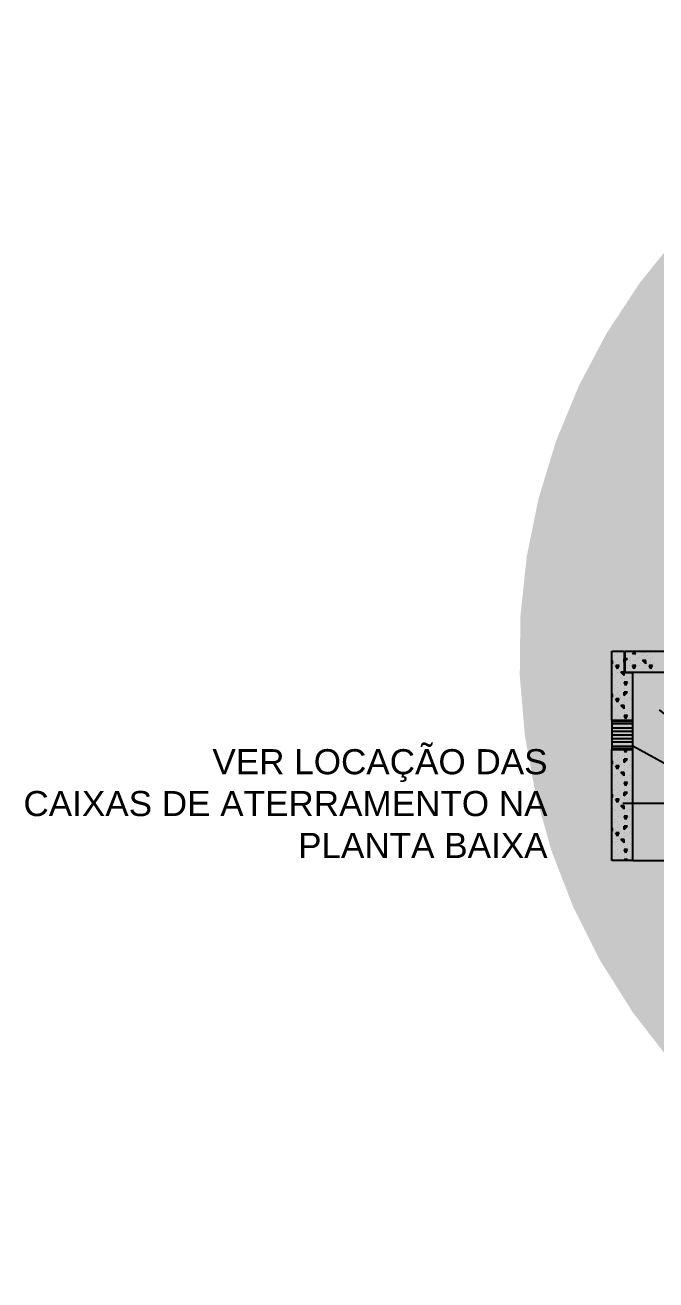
# Model space of a CAD drawing. Header units: inches. Extents: x -3 to 923, y -103 to 154.
# Drawn here: x 614.503 to 615.257, y 55.736 to 57.235 of the extents above; entities that cross this region are included whole.
import ezdxf

# ---------------------------------------------------------------- set-up
doc = ezdxf.new("R2010")
doc.units = ezdxf.units.IN
doc.header["$LTSCALE"] = 10
doc.header["$MEASUREMENT"] = 0
doc.layers.add('Cota', color=7, linetype='Continuous', lineweight=25)
for name, color, linetype in [('Cotas', 1, 'Continuous'), ('DIMENSIONAMENTO', 5, 'Continuous'), ('T2', 4, 'Continuous')]:
    doc.layers.add(name, color=color, linetype=linetype)
doc.styles.add('Arial', font='arial.ttf')
doc.dimstyles.get("Standard").update_dxf_attribs({"dimtxt": 0.18, "dimasz": 0.18, "dimexe": 0.18, "dimexo": 0.0625, "dimgap": 0.09, "dimtad": 0, "dimtih": 1, "dimtoh": 1, "dimdec": 4, "dimzin": 0, "dimdsep": 46, "dimtxsty": 'Standard', "dimcen": 0.09, "dimadec": 0, "dimazin": 0, "dimtfac": 1, "dimtdec": 4, "dimtofl": 0, "dimtmove": 0, "dimatfit": 3, "dimfxl": 0, "dimtolj": 1, "dimtzin": 0, "dimarcsym": 0})

# ---------------------------------------------------------------- blocks, each defined once
blk = doc.blocks.new('DOT')
at = {"layer": 'T2', "color": 0, "linetype": 'ByBlock'}
blk.add_line((-0.5, 0), (-1, 0), dxfattribs=at)
at = {"layer": 'T2', "color": 0, "linetype": 'ByBlock', "const_width": 0.5}
blk.add_lwpolyline([(-0.25, 0, 1), (0.25, 0, 1)], format="xyb", close=True, dxfattribs=at)

msp = doc.modelspace()

# ---------------------------------------------------------------- linework, layer by layer
at = {"layer": 'Cotas', "color": 6, "linetype": 'Continuous'}
for p, q in [((615.2047, 56.487), (615.2197, 56.487)), ((615.2047, 56.4045), (615.2047, 56.487)), ((615.2197, 56.461), (615.2197, 56.487)), ((615.2207, 56.487), (615.2887, 56.487)), ((615.2207, 56.462), (615.2207, 56.487)), ((615.2207, 56.462), (615.2874, 56.462)), ((615.2297, 56.461), (615.2197, 56.461)), ((615.2297, 56.4045), (615.2297, 56.461)), ((615.2047, 56.237), (615.2047, 56.3695)), ((615.2297, 56.237), (615.2297, 56.3695)), ((615.2297, 56.237), (615.2047, 56.237))]:
    msp.add_line(p, q, dxfattribs=at)
at = {"layer": 'Cotas', "color": 4, "linetype": 'Continuous'}
for p, q in [((615.2073, 56.482), (615.2073, 56.482)), ((615.2093, 56.486), (615.2093, 56.486)), ((615.2113, 56.484), (615.2113, 56.484)), ((615.2113, 56.478), (615.2113, 56.478)), ((615.2133, 56.48), (615.2133, 56.48)), ((615.2193, 56.482), (615.2193, 56.482)), ((615.2197, 56.478), (615.2193, 56.478)), ((615.2193, 56.474), (615.2193, 56.478)), ((615.2207, 56.4754), (615.2233, 56.478)), ((615.2233, 56.478), (615.2207, 56.478)), ((615.2213, 56.486), (615.2208, 56.487)), ((615.2213, 56.486), (615.2218, 56.487)), ((615.2233, 56.484), (615.2233, 56.484)), ((615.2273, 56.48), (615.2273, 56.48)), ((615.2293, 56.484), (615.2313, 56.486)), ((615.2333, 56.484), (615.2293, 56.484)), ((615.2333, 56.484), (615.2313, 56.486)), ((615.2333, 56.482), (615.2333, 56.482)), ((615.2353, 56.478), (615.2353, 56.478)), ((615.2373, 56.48), (615.2373, 56.48)), ((615.2413, 56.486), (615.2408, 56.487)), ((615.2413, 56.486), (615.2418, 56.487)), ((615.2413, 56.482), (615.2413, 56.482)), ((615.2433, 56.484), (615.2433, 56.484)), ((615.2433, 56.48), (615.2433, 56.48)), ((615.2473, 56.482), (615.2473, 56.482)), ((615.2493, 56.486), (615.2493, 56.486)), ((615.2513, 56.484), (615.2513, 56.484)), ((615.2513, 56.478), (615.2513, 56.478)), ((615.2533, 56.48), (615.2533, 56.48)), ((615.2053, 56.476), (615.2047, 56.476)), ((615.2053, 56.472), (615.2047, 56.4726)), ((615.2053, 56.472), (615.2053, 56.476)), ((615.2053, 56.466), (615.2053, 56.466)), ((615.2073, 56.47), (615.2073, 56.47)), ((615.2093, 56.474), (615.2093, 56.474)), ((615.2113, 56.466), (615.2093, 56.47)), ((615.2113, 56.47), (615.2093, 56.47)), ((615.2113, 56.476), (615.2113, 56.476)), ((615.2113, 56.466), (615.2133, 56.47)), ((615.2133, 56.47), (615.2113, 56.47)), ((615.2113, 56.462), (615.2113, 56.462)), ((615.2133, 56.474), (615.2133, 56.474)), ((615.2133, 56.464), (615.2133, 56.464)), ((615.2153, 56.472), (615.2153, 56.472)), ((615.2193, 56.458), (615.2153, 56.462)), ((615.2193, 56.462), (615.2153, 56.462)), ((615.2193, 56.474), (615.2197, 56.4744)), ((615.2193, 56.47), (615.2193, 56.47)), ((615.2193, 56.466), (615.2193, 56.466)), ((615.2193, 56.458), (615.2193, 56.462)), ((615.2233, 56.468), (615.2233, 56.468)), ((615.2253, 56.476), (615.2253, 56.476)), ((615.2253, 56.47), (615.2253, 56.47)), ((615.2273, 56.472), (615.2273, 56.472)), ((615.2313, 56.466), (615.2293, 56.47)), ((615.2333, 56.47), (615.2293, 56.47)), ((615.2293, 56.466), (615.2293, 56.466)), ((615.2313, 56.476), (615.2313, 56.476)), ((615.2313, 56.466), (615.2333, 56.47)), ((615.2333, 56.466), (615.2333, 56.466)), ((615.2373, 56.47), (615.2373, 56.47)), ((615.2393, 56.472), (615.2393, 56.472)), ((615.2453, 56.472), (615.2413, 56.476)), ((615.2453, 56.476), (615.2413, 56.476)), ((615.2413, 56.466), (615.2413, 56.466)), ((615.2433, 56.47), (615.2433, 56.47)), ((615.2453, 56.472), (615.2453, 56.476)), ((615.2453, 56.466), (615.2453, 56.466)), ((615.2473, 56.47), (615.2473, 56.47)), ((615.2493, 56.474), (615.2493, 56.474)), ((615.2513, 56.466), (615.2493, 56.47)), ((615.2513, 56.47), (615.2493, 56.47)), ((615.2513, 56.476), (615.2513, 56.476)), ((615.2513, 56.466), (615.2533, 56.47)), ((615.2533, 56.47), (615.2513, 56.47)), ((615.2533, 56.474), (615.2533, 56.474)), ((615.2533, 56.464), (615.2533, 56.464)), ((615.2553, 56.472), (615.2553, 56.472)), ((615.2047, 56.4594), (615.2053, 56.46)), ((615.2053, 56.46), (615.2047, 56.46)), ((615.2053, 56.452), (615.2053, 56.452)), ((615.2073, 56.456), (615.2073, 56.456)), ((615.2093, 56.458), (615.2093, 56.458)), ((615.2113, 56.46), (615.2113, 56.46)), ((615.2113, 56.45), (615.2113, 56.45)), ((615.2153, 56.456), (615.2153, 56.456)), ((615.2153, 56.448), (615.2153, 56.448)), ((615.2193, 56.454), (615.2193, 56.454)), ((615.2213, 56.446), (615.2193, 56.45)), ((615.2233, 56.45), (615.2193, 56.45)), ((615.2213, 56.446), (615.2233, 56.45)), ((615.2233, 56.456), (615.2233, 56.456)), ((615.2253, 56.458), (615.2253, 56.458)), ((615.2253, 56.448), (615.2253, 56.448)), ((615.2273, 56.456), (615.2273, 56.456)), ((615.2293, 56.46), (615.2293, 56.46)), ((615.2293, 56.45), (615.2293, 56.45)), ((615.2053, 56.436), (615.2047, 56.436)), ((615.2053, 56.432), (615.2047, 56.4326)), ((615.2053, 56.432), (615.2053, 56.436)), ((615.2073, 56.442), (615.2073, 56.442)), ((615.2093, 56.446), (615.2093, 56.446)), ((615.2093, 56.434), (615.2093, 56.434)), ((615.2113, 56.444), (615.2113, 56.444)), ((615.2113, 56.438), (615.2113, 56.438)), ((615.2113, 56.436), (615.2113, 56.436)), ((615.2133, 56.44), (615.2133, 56.44)), ((615.2133, 56.434), (615.2133, 56.434)), ((615.2153, 56.432), (615.2153, 56.432)), ((615.2193, 56.442), (615.2193, 56.442)), ((615.2193, 56.434), (615.2233, 56.438)), ((615.2233, 56.438), (615.2193, 56.438)), ((615.2193, 56.434), (615.2193, 56.438)), ((615.2233, 56.444), (615.2233, 56.444)), ((615.2253, 56.436), (615.2253, 56.436)), ((615.2273, 56.44), (615.2273, 56.44)), ((615.2273, 56.432), (615.2273, 56.432)), ((615.2293, 56.444), (615.2297, 56.4444)), ((615.2297, 56.444), (615.2293, 56.444)), ((615.2047, 56.4194), (615.2053, 56.42)), ((615.2053, 56.42), (615.2047, 56.42)), ((615.2053, 56.426), (615.2053, 56.426)), ((615.2073, 56.43), (615.2073, 56.43)), ((615.2113, 56.426), (615.2093, 56.43)), ((615.2113, 56.43), (615.2093, 56.43)), ((615.2093, 56.418), (615.2093, 56.418)), ((615.2113, 56.426), (615.2133, 56.43)), ((615.2133, 56.43), (615.2113, 56.43)), ((615.2113, 56.422), (615.2113, 56.422)), ((615.2113, 56.42), (615.2113, 56.42)), ((615.2133, 56.424), (615.2133, 56.424)), ((615.2193, 56.418), (615.2153, 56.422)), ((615.2193, 56.422), (615.2153, 56.422)), ((615.2193, 56.43), (615.2193, 56.43)), ((615.2193, 56.426), (615.2193, 56.426)), ((615.2193, 56.418), (615.2193, 56.422)), ((615.2233, 56.428), (615.2233, 56.428)), ((615.2253, 56.43), (615.2253, 56.43)), ((615.2253, 56.418), (615.2253, 56.418)), ((615.2297, 56.4292), (615.2293, 56.43)), ((615.2297, 56.43), (615.2293, 56.43)), ((615.2293, 56.426), (615.2293, 56.426)), ((615.2293, 56.42), (615.2293, 56.42)), ((615.2047, 56.4045), (615.2047, 56.3695)), ((615.2047, 56.4045), (615.2297, 56.4045)), ((615.2047, 56.4045), (615.2297, 56.4045)), ((615.2047, 56.4045), (615.2297, 56.4045)), ((615.2047, 56.4035), (615.2297, 56.4035)), ((615.2053, 56.412), (615.2053, 56.412)), ((615.2073, 56.416), (615.2073, 56.416)), ((615.2093, 56.406), (615.2093, 56.406)), ((615.2113, 56.41), (615.2113, 56.41)), ((615.2153, 56.416), (615.2153, 56.416)), ((615.2153, 56.408), (615.2153, 56.408)), ((615.2193, 56.414), (615.2193, 56.414)), ((615.2213, 56.406), (615.2193, 56.41)), ((615.2233, 56.41), (615.2193, 56.41)), ((615.2213, 56.406), (615.2233, 56.41)), ((615.2233, 56.416), (615.2233, 56.416)), ((615.2253, 56.408), (615.2253, 56.408)), ((615.2273, 56.416), (615.2273, 56.416)), ((615.2293, 56.41), (615.2293, 56.41)), ((615.2297, 56.3695), (615.2297, 56.4045)), ((615.2047, 56.4005), (615.2297, 56.4005)), ((615.2047, 56.3955), (615.2297, 56.3955)), ((615.2047, 56.3915), (615.2297, 56.3915)), ((615.2047, 56.387), (615.2297, 56.387)), ((615.2047, 56.387), (615.2297, 56.387)), ((615.2047, 56.3825), (615.2297, 56.3825)), ((615.2047, 56.3785), (615.2297, 56.3785)), ((615.2047, 56.3735), (615.2297, 56.3735)), ((615.3297, 56.3189), (615.2297, 56.3734)), ((615.2047, 56.3705), (615.2297, 56.3705)), ((615.2047, 56.3695), (615.2297, 56.3695)), ((615.2047, 56.3695), (615.2297, 56.3695)), ((615.2073, 56.362), (615.2073, 56.362)), ((615.2093, 56.366), (615.2093, 56.366)), ((615.2113, 56.364), (615.2113, 56.364)), ((615.2113, 56.358), (615.2113, 56.358)), ((615.2133, 56.36), (615.2133, 56.36)), ((615.2153, 56.368), (615.2153, 56.368)), ((615.2193, 56.362), (615.2193, 56.362)), ((615.2193, 56.354), (615.2233, 56.358)), ((615.2233, 56.358), (615.2193, 56.358)), ((615.2193, 56.354), (615.2193, 56.358)), ((615.2213, 56.366), (615.2195, 56.3695)), ((615.2213, 56.366), (615.2231, 56.3695)), ((615.2233, 56.364), (615.2233, 56.364)), ((615.2253, 56.368), (615.2253, 56.368)), ((615.2273, 56.36), (615.2273, 56.36)), ((615.2293, 56.364), (615.2297, 56.3644)), ((615.2297, 56.364), (615.2293, 56.364)), ((615.2053, 56.356), (615.2047, 56.356)), ((615.2053, 56.352), (615.2047, 56.3526)), ((615.2053, 56.352), (615.2053, 56.356)), ((615.2053, 56.346), (615.2053, 56.346)), ((615.2073, 56.35), (615.2073, 56.35)), ((615.2093, 56.354), (615.2093, 56.354)), ((615.2113, 56.346), (615.2093, 56.35)), ((615.2113, 56.35), (615.2093, 56.35)), ((615.2113, 56.356), (615.2113, 56.356)), ((615.2113, 56.346), (615.2133, 56.35)), ((615.2133, 56.35), (615.2113, 56.35)), ((615.2113, 56.342), (615.2113, 56.342)), ((615.2133, 56.354), (615.2133, 56.354)), ((615.2133, 56.344), (615.2133, 56.344)), ((615.2153, 56.352), (615.2153, 56.352)), ((615.2193, 56.338), (615.2153, 56.342)), ((615.2193, 56.342), (615.2153, 56.342)), ((615.2193, 56.35), (615.2193, 56.35)), ((615.2193, 56.346), (615.2193, 56.346)), ((615.2193, 56.338), (615.2193, 56.342)), ((615.2233, 56.348), (615.2233, 56.348)), ((615.2253, 56.356), (615.2253, 56.356)), ((615.2253, 56.35), (615.2253, 56.35)), ((615.2273, 56.352), (615.2273, 56.352)), ((615.2297, 56.3492), (615.2293, 56.35)), ((615.2297, 56.35), (615.2293, 56.35)), ((615.2293, 56.346), (615.2293, 56.346)), ((615.2047, 56.3394), (615.2053, 56.34)), ((615.2053, 56.34), (615.2047, 56.34)), ((615.2053, 56.332), (615.2053, 56.332)), ((615.2073, 56.336), (615.2073, 56.336)), ((615.2093, 56.338), (615.2093, 56.338)), ((615.2113, 56.34), (615.2113, 56.34)), ((615.2113, 56.33), (615.2113, 56.33)), ((615.2153, 56.336), (615.2153, 56.336)), ((615.2153, 56.328), (615.2153, 56.328)), ((615.2193, 56.334), (615.2193, 56.334)), ((615.2213, 56.326), (615.2193, 56.33)), ((615.2233, 56.33), (615.2193, 56.33)), ((615.2213, 56.326), (615.2233, 56.33)), ((615.2233, 56.336), (615.2233, 56.336)), ((615.2253, 56.338), (615.2253, 56.338)), ((615.2253, 56.328), (615.2253, 56.328)), ((615.2273, 56.336), (615.2273, 56.336)), ((615.2293, 56.34), (615.2293, 56.34)), ((615.2293, 56.33), (615.2293, 56.33)), ((615.2053, 56.316), (615.2047, 56.316)), ((615.2053, 56.312), (615.2047, 56.3126)), ((615.2053, 56.312), (615.2053, 56.316)), ((615.2073, 56.322), (615.2073, 56.322)), ((615.2093, 56.326), (615.2093, 56.326)), ((615.2093, 56.314), (615.2093, 56.314)), ((615.2113, 56.324), (615.2113, 56.324)), ((615.2113, 56.318), (615.2113, 56.318)), ((615.2113, 56.316), (615.2113, 56.316)), ((615.2133, 56.32), (615.2133, 56.32)), ((615.2133, 56.314), (615.2133, 56.314)), ((615.2153, 56.312), (615.2153, 56.312)), ((615.2193, 56.322), (615.2193, 56.322)), ((615.2193, 56.314), (615.2233, 56.318)), ((615.2233, 56.318), (615.2193, 56.318)), ((615.2193, 56.314), (615.2193, 56.318)), ((615.2233, 56.324), (615.2233, 56.324)), ((615.2253, 56.316), (615.2253, 56.316)), ((615.2273, 56.32), (615.2273, 56.32)), ((615.2273, 56.312), (615.2273, 56.312)), ((615.2293, 56.324), (615.2297, 56.3244)), ((615.2297, 56.324), (615.2293, 56.324)), ((615.2047, 56.2994), (615.2053, 56.3)), ((615.2053, 56.3), (615.2047, 56.3)), ((615.2053, 56.306), (615.2053, 56.306)), ((615.2073, 56.31), (615.2073, 56.31)), ((615.2113, 56.306), (615.2093, 56.31)), ((615.2113, 56.31), (615.2093, 56.31)), ((615.2093, 56.298), (615.2093, 56.298)), ((615.2113, 56.306), (615.2133, 56.31)), ((615.2133, 56.31), (615.2113, 56.31)), ((615.2113, 56.302), (615.2113, 56.302)), ((615.2113, 56.3), (615.2113, 56.3)), ((615.2133, 56.304), (615.2133, 56.304)), ((615.2193, 56.298), (615.2153, 56.302)), ((615.2193, 56.302), (615.2153, 56.302)), ((615.2193, 56.31), (615.2193, 56.31)), ((615.2193, 56.306), (615.2193, 56.306)), ((615.2193, 56.298), (615.2193, 56.302)), ((615.2233, 56.308), (615.2233, 56.308)), ((615.2253, 56.31), (615.2253, 56.31)), ((615.2253, 56.298), (615.2253, 56.298)), ((615.2297, 56.3092), (615.2293, 56.31)), ((615.2297, 56.31), (615.2293, 56.31)), ((615.2293, 56.306), (615.2293, 56.306)), ((615.2293, 56.3), (615.2293, 56.3)), ((615.2053, 56.292), (615.2053, 56.292)), ((615.2073, 56.296), (615.2073, 56.296)), ((615.2073, 56.282), (615.2073, 56.282)), ((615.2093, 56.286), (615.2093, 56.286)), ((615.2113, 56.29), (615.2113, 56.29)), ((615.2113, 56.284), (615.2113, 56.284)), ((615.2153, 56.296), (615.2153, 56.296)), ((615.2153, 56.288), (615.2153, 56.288)), ((615.2193, 56.294), (615.2193, 56.294)), ((615.2213, 56.286), (615.2193, 56.29)), ((615.2233, 56.29), (615.2193, 56.29)), ((615.2193, 56.282), (615.2193, 56.282)), ((615.2213, 56.286), (615.2233, 56.29)), ((615.2233, 56.296), (615.2233, 56.296)), ((615.2233, 56.284), (615.2233, 56.284)), ((615.2253, 56.288), (615.2253, 56.288)), ((615.2273, 56.296), (615.2273, 56.296)), ((615.2293, 56.29), (615.2293, 56.29)), ((615.2293, 56.284), (615.2297, 56.2844)), ((615.2297, 56.284), (615.2293, 56.284)), ((615.2053, 56.276), (615.2047, 56.276)), ((615.2053, 56.272), (615.2047, 56.2726)), ((615.2053, 56.272), (615.2053, 56.276)), ((615.2073, 56.27), (615.2073, 56.27)), ((615.2093, 56.274), (615.2093, 56.274)), ((615.2113, 56.266), (615.2093, 56.27)), ((615.2113, 56.27), (615.2093, 56.27)), ((615.2113, 56.278), (615.2113, 56.278)), ((615.2113, 56.276), (615.2113, 56.276)), ((615.2113, 56.266), (615.2133, 56.27)), ((615.2133, 56.27), (615.2113, 56.27)), ((615.2133, 56.28), (615.2133, 56.28)), ((615.2133, 56.274), (615.2133, 56.274)), ((615.2153, 56.272), (615.2153, 56.272)), ((615.2193, 56.274), (615.2233, 56.278)), ((615.2233, 56.278), (615.2193, 56.278)), ((615.2193, 56.274), (615.2193, 56.278)), ((615.2193, 56.27), (615.2193, 56.27)), ((615.2233, 56.268), (615.2233, 56.268)), ((615.2253, 56.276), (615.2253, 56.276)), ((615.2253, 56.27), (615.2253, 56.27)), ((615.2273, 56.28), (615.2273, 56.28)), ((615.2273, 56.272), (615.2273, 56.272)), ((615.2297, 56.2692), (615.2293, 56.27)), ((615.2297, 56.27), (615.2293, 56.27)), ((615.2047, 56.2594), (615.2053, 56.26)), ((615.2053, 56.26), (615.2047, 56.26)), ((615.2053, 56.266), (615.2053, 56.266)), ((615.2053, 56.252), (615.2053, 56.252)), ((615.2073, 56.256), (615.2073, 56.256)), ((615.2093, 56.258), (615.2093, 56.258)), ((615.2113, 56.262), (615.2113, 56.262)), ((615.2113, 56.26), (615.2113, 56.26)), ((615.2133, 56.264), (615.2133, 56.264)), ((615.2193, 56.258), (615.2153, 56.262)), ((615.2193, 56.262), (615.2153, 56.262)), ((615.2153, 56.256), (615.2153, 56.256)), ((615.2193, 56.266), (615.2193, 56.266)), ((615.2193, 56.258), (615.2193, 56.262)), ((615.2193, 56.254), (615.2193, 56.254)), ((615.2233, 56.256), (615.2233, 56.256)), ((615.2253, 56.258), (615.2253, 56.258)), ((615.2273, 56.256), (615.2273, 56.256)), ((615.2293, 56.266), (615.2293, 56.266)), ((615.2293, 56.26), (615.2293, 56.26)), ((615.2073, 56.242), (615.2073, 56.242)), ((615.2093, 56.246), (615.2093, 56.246)), ((615.2113, 56.25), (615.2113, 56.25)), ((615.2113, 56.244), (615.2113, 56.244)), ((615.2113, 56.238), (615.2113, 56.238)), ((615.2133, 56.24), (615.2133, 56.24)), ((615.2153, 56.248), (615.2153, 56.248)), ((615.2213, 56.246), (615.2193, 56.25)), ((615.2233, 56.25), (615.2193, 56.25)), ((615.2193, 56.242), (615.2193, 56.242)), ((615.2233, 56.238), (615.2193, 56.238)), ((615.2193, 56.237), (615.2193, 56.238)), ((615.2213, 56.246), (615.2233, 56.25)), ((615.2223, 56.237), (615.2233, 56.238)), ((615.2233, 56.244), (615.2233, 56.244)), ((615.2253, 56.248), (615.2253, 56.248)), ((615.2273, 56.24), (615.2273, 56.24)), ((615.2293, 56.25), (615.2293, 56.25)), ((615.2293, 56.244), (615.2297, 56.2444)), ((615.2297, 56.244), (615.2293, 56.244)), ((615.2297, 56.237), (615.4297, 56.237))]:
    msp.add_line(p, q, dxfattribs=at)

# ---------------------------------------------------------------- texts
at = {"layer": 'Cota', "color": 7, "insert": (615.1278, 56.3049), "char_height": 0.03, "attachment_point": 6, "style": 'Arial'}
msp.add_mtext('VER LOCAÇÃO DAS \\PCAIXAS DE ATERRAMENTO NA \\PPLANTA BAIXA', dxfattribs=at)

# ---------------------------------------------------------------- leaders
at = {"layer": 'Cota', "annotation_type": 0, "has_hookline": 1, "hookline_direction": 1, "text_width": 0.6244}
msp.add_leader([(615.2614, 56.4168), (615.3978, 56.3049), (615.2178, 56.3049)], dimstyle='Standard', dxfattribs=at)
at = {"layer": 'DIMENSIONAMENTO', "linetype": 'Continuous'}
msp.add_leader([(615.8441, 56.4854), (615.9394, 56.5391)], dimstyle='Standard', override={"dimtxt": 1.8, "dimasz": 1.5, "dimexe": 1.25, "dimexo": 0.625, "dimgap": 0.625, "dimtad": 1, "dimtih": 0, "dimtoh": 0, "dimdec": 1, "dimlfac": 10, "dimzin": 8, "dimcen": 2.5, "dimclrt": 7, "dimtofl": 1, "dimldrblk": 'Dot'}, dxfattribs=at)

doc.saveas('drawing.dxf')
